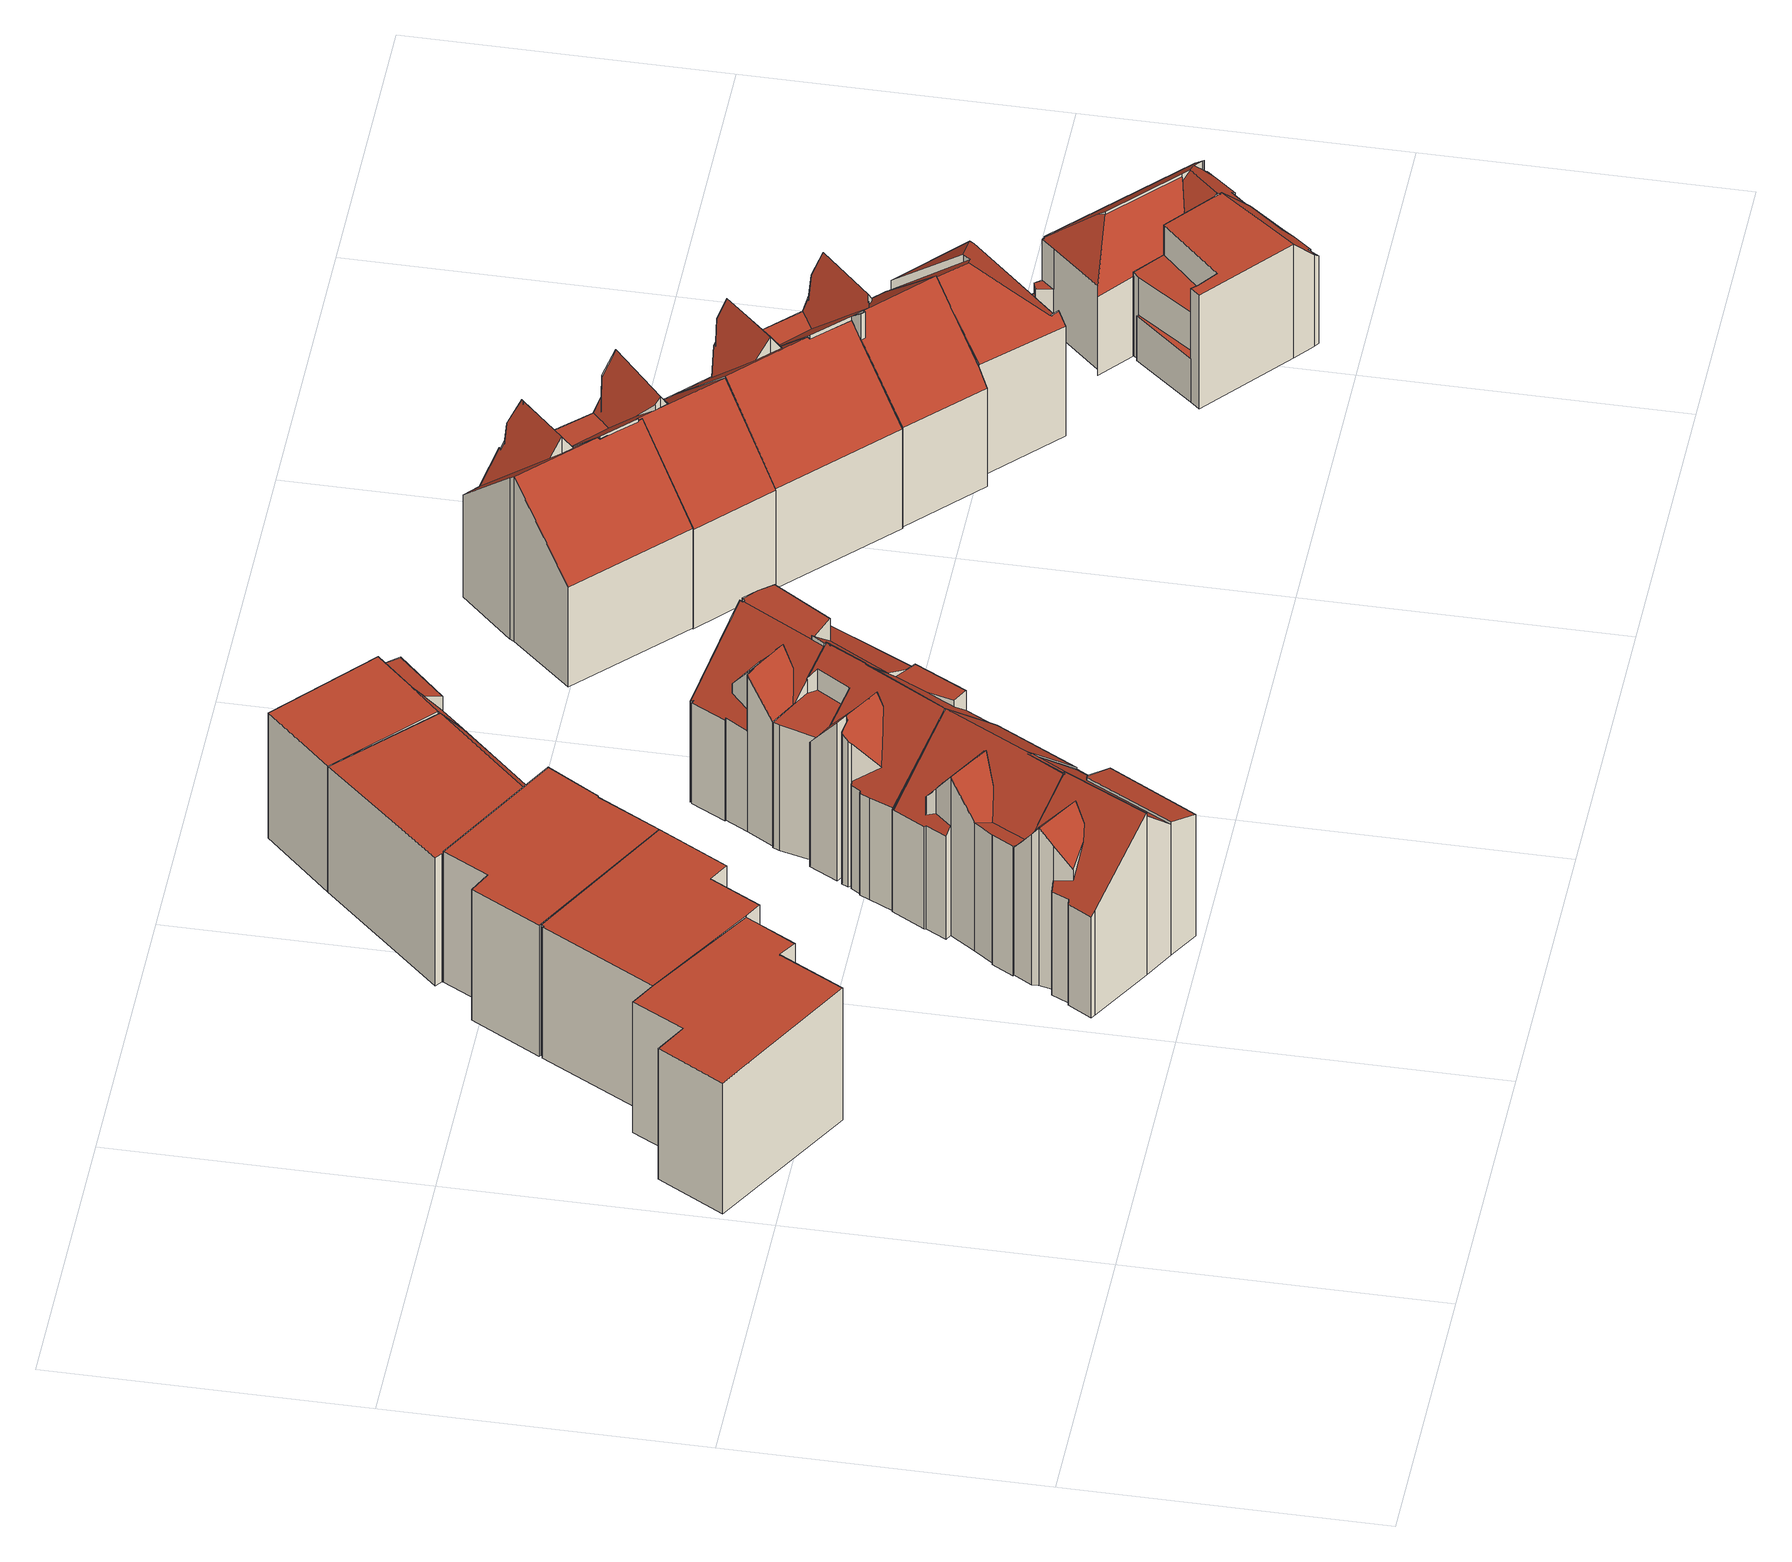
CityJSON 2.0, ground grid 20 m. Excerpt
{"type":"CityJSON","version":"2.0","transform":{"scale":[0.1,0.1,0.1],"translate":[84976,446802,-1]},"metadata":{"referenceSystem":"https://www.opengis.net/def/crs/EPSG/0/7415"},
"CityObjects":{
"building1":{"type":"Building","attributes":{"b3_bag_bag_overlap":0,"b3_bouwlagen":3,"b3_dak_type":"multiple horizontal","b3_extrusie":0,"b3_h_dak_50p":9.82,"b3_h_dak_70p":9.84,"b3_h_dak_max":10.93,"b3_h_dak_min":9.6,"b3_h_maaiveld":-0.156,"b3_is_glas_dak":false,"b3_kas_warenhuis":false,"b3_mutatie_AHN3_AHN4":false,"b3_mutatie_AHN4_AHN5":false,"b3_n_vlakken":4,"b3_opp_buitenmuur":223.87,"b3_opp_dak_plat":89.05,"b3_opp_dak_schuin":0,"b3_opp_grond":89.04,"b3_opp_scheidingsmuur":188.27,"b3_rmse_lod12":0.742,"b3_rmse_lod13":0.742,"b3_rmse_lod22":0.736,"b3_succes":true,"b3_t_run":147,"b3_val3dity_lod12":"[]","b3_val3dity_lod13":"[]","b3_val3dity_lod22":"[]","b3_volume_lod12":889.95,"b3_volume_lod13":889.95,"b3_volume_lod22":888.41,"geconstateerd":false,"oorspronkelijkbouwjaar":1921,"rf_force_lod11":false,"status":"Pand in gebruik"},"children":["building1-1"]},
"building1-1":{"type":"BuildingPart","parents":["building1"],"geometry":[{"type":"Solid","lod":"2.2","boundaries":[[[[0,1,2,3,4,5,6,7,8]],[[9,6,5,10]],[[11,4,3,12]],[[13,1,0,14]],[[10,5,4,11]],[[12,3,2,15]],[[15,2,1,13]],[[16,7,6,9]],[[17,8,7,16]],[[14,0,8,17]],[[14,17,16,9,10,11,12,15,13]]]],"semantics":{"surfaces":[{"type":"GroundSurface"},{"type":"WallSurface","on_footprint_edge":true},{"type":"RoofSurface","b3_azimut":338.35,"b3_h_dak_50p":9.82,"b3_h_dak_70p":9.84,"b3_h_dak_max":9.88,"b3_h_dak_min":9.76,"b3_hellingshoek":0.61}],"values":[[0,1,1,1,1,1,1,1,1,1,2]]}}]},
"building2":{"type":"Building","attributes":{"b3_bag_bag_overlap":0,"b3_bouwlagen":3,"b3_dak_type":"multiple horizontal","b3_extrusie":0,"b3_h_dak_50p":9.83,"b3_h_dak_70p":9.85,"b3_h_dak_max":10.08,"b3_h_dak_min":6.46,"b3_h_maaiveld":-0.234,"b3_is_glas_dak":false,"b3_kas_warenhuis":false,"b3_mutatie_AHN3_AHN4":false,"b3_mutatie_AHN4_AHN5":false,"b3_n_vlakken":2,"b3_opp_buitenmuur":202.94,"b3_opp_dak_plat":88.38,"b3_opp_dak_schuin":0,"b3_opp_grond":88.38,"b3_opp_scheidingsmuur":189.11,"b3_rmse_lod12":0.39,"b3_rmse_lod13":0.39,"b3_rmse_lod22":0.384,"b3_succes":true,"b3_t_run":193,"b3_val3dity_lod12":"[]","b3_val3dity_lod13":"[]","b3_val3dity_lod22":"[]","b3_volume_lod12":891.47,"b3_volume_lod13":891.47,"b3_volume_lod22":890.08,"geconstateerd":false,"oorspronkelijkbouwjaar":1921,"rf_force_lod11":false,"status":"Pand in gebruik"},"children":["building2-1"]},
"building2-1":{"type":"BuildingPart","parents":["building2"],"geometry":[{"type":"Solid","lod":"2.2","boundaries":[[[[18,19,20,21,22,1,0,23,24]],[[25,1,22,26]],[[26,22,21,27]],[[28,23,0,14]],[[29,24,23,28]],[[14,0,1,25]],[[27,21,20,30]],[[30,20,19,31]],[[32,18,24,29]],[[31,19,18,32]],[[31,32,29,28,14,25,26,27,30]]]],"semantics":{"surfaces":[{"type":"GroundSurface"},{"type":"WallSurface","on_footprint_edge":true},{"type":"RoofSurface","b3_azimut":324.47,"b3_h_dak_50p":9.84,"b3_h_dak_70p":9.85,"b3_h_dak_max":9.89,"b3_h_dak_min":9.78,"b3_hellingshoek":0.53}],"values":[[0,1,1,1,1,1,1,1,1,1,2]]}}]},
"building3":{"type":"Building","attributes":{"b3_bag_bag_overlap":0,"b3_bouwlagen":4,"b3_dak_type":"slanted","b3_extrusie":0,"b3_h_dak_50p":10.26,"b3_h_dak_70p":11.22,"b3_h_dak_max":12.17,"b3_h_dak_min":7.51,"b3_h_maaiveld":-0.225,"b3_is_glas_dak":false,"b3_kas_warenhuis":false,"b3_mutatie_AHN3_AHN4":false,"b3_mutatie_AHN4_AHN5":false,"b3_n_vlakken":7,"b3_opp_buitenmuur":152.15,"b3_opp_dak_plat":0,"b3_opp_dak_schuin":96.51,"b3_opp_grond":69.96,"b3_opp_scheidingsmuur":225.96,"b3_rmse_lod12":1.65,"b3_rmse_lod13":1.65,"b3_rmse_lod22":0.506,"b3_succes":true,"b3_t_run":84,"b3_val3dity_lod12":"[]","b3_val3dity_lod13":"[]","b3_val3dity_lod22":"[]","b3_volume_lod12":799.28,"b3_volume_lod13":799.28,"b3_volume_lod22":734.41,"geconstateerd":false,"oorspronkelijkbouwjaar":1922,"rf_force_lod11":false,"status":"Pand in gebruik"},"children":["building3-1"]},
"building3-1":{"type":"BuildingPart","parents":["building3"],"geometry":[{"type":"Solid","lod":"2.2","boundaries":[[[[33,34,35,36,37,38,39,40,41,42,43,44,45,46,47,48,49]],[[50,48,47,51]],[[52,49,48,50,53]],[[54,55,33,49,52]],[[56,57,45,44,58]],[[59,42,41,60]],[[58,44,43,61]],[[61,43,42,59]],[[60,41,40,62,63]],[[62,40,39,64]],[[65,46,45,66]],[[51,47,46,65]],[[53,50,67,68]],[[68,67,69,70]],[[64,39,38,71]],[[72,35,34,73,74]],[[75,36,35,72]],[[63,62,76,77]],[[78,79,80]],[[77,76,81]],[[82,37,36,75]],[[71,38,37,82]],[[74,73,57,56]],[[79,78,83]],[[70,69,55,54]],[[66,45,57]],[[73,34,33,55]],[[77,81,80,79,60,63]],[[83,78,80,81,76,62,64,71,82,75,72,74,56,58]],[[79,83,58,61,59,60]],[[70,54,52,53,68]],[[73,55,69,67,50,51,65,66,57]]]],"semantics":{"surfaces":[{"type":"GroundSurface"},{"type":"WallSurface","on_footprint_edge":true},{"type":"WallSurface","on_footprint_edge":false},{"type":"RoofSurface","b3_azimut":209.18,"b3_h_dak_50p":11.27,"b3_h_dak_70p":11.71,"b3_h_dak_max":12.28,"b3_h_dak_min":9.69,"b3_hellingshoek":52.4},{"type":"RoofSurface","b3_azimut":298.49,"b3_h_dak_50p":10.53,"b3_h_dak_70p":11.26,"b3_h_dak_max":12.43,"b3_h_dak_min":7.21,"b3_hellingshoek":44.02},{"type":"RoofSurface","b3_azimut":30.88,"b3_h_dak_50p":10.43,"b3_h_dak_70p":10.87,"b3_h_dak_max":12.28,"b3_h_dak_min":9.09,"b3_hellingshoek":52.5},{"type":"RoofSurface","b3_azimut":119.06,"b3_h_dak_50p":9.62,"b3_h_dak_70p":9.84,"b3_h_dak_max":10.17,"b3_h_dak_min":9.09,"b3_hellingshoek":21.9},{"type":"RoofSurface","b3_azimut":119.28,"b3_h_dak_50p":10.75,"b3_h_dak_70p":11.4,"b3_h_dak_max":12.43,"b3_h_dak_min":7.61,"b3_hellingshoek":43.71}],"values":[[0,1,1,1,1,1,1,1,1,1,1,1,2,2,1,1,1,2,2,2,1,1,2,2,2,1,1,3,4,5,6,7]]}}]},
"building4":{"type":"Building","attributes":{"b3_bag_bag_overlap":0,"b3_bouwlagen":3,"b3_dak_type":"horizontal","b3_extrusie":0,"b3_h_dak_50p":9.82,"b3_h_dak_70p":9.83,"b3_h_dak_max":10.09,"b3_h_dak_min":9.56,"b3_h_maaiveld":-0.245,"b3_is_glas_dak":false,"b3_kas_warenhuis":false,"b3_mutatie_AHN3_AHN4":false,"b3_mutatie_AHN4_AHN5":false,"b3_n_vlakken":1,"b3_opp_buitenmuur":192.49,"b3_opp_dak_plat":87.28,"b3_opp_dak_schuin":0,"b3_opp_grond":87.28,"b3_opp_scheidingsmuur":199.16,"b3_rmse_lod12":0.268,"b3_rmse_lod13":0.268,"b3_rmse_lod22":0.263,"b3_succes":true,"b3_t_run":108,"b3_val3dity_lod12":"[]","b3_val3dity_lod13":"[]","b3_val3dity_lod22":"[]","b3_volume_lod12":879.58,"b3_volume_lod13":879.58,"b3_volume_lod22":878.43,"geconstateerd":false,"oorspronkelijkbouwjaar":1921,"rf_force_lod11":false,"status":"Pand in gebruik"},"children":["building4-1"]},
"building4-1":{"type":"BuildingPart","parents":["building4"],"geometry":[{"type":"Solid","lod":"2.2","boundaries":[[[[84,85,86,87,88,19,89,90]],[[91,90,89,92]],[[31,19,88,93]],[[94,85,84,95]],[[96,86,85,94]],[[92,89,19,31]],[[93,88,87,97]],[[97,87,86,96]],[[95,84,90,91]],[[95,91,92,31,93,97,96,94]]]],"semantics":{"surfaces":[{"type":"GroundSurface"},{"type":"WallSurface","on_footprint_edge":true},{"type":"RoofSurface","b3_azimut":309.14,"b3_h_dak_50p":9.82,"b3_h_dak_70p":9.83,"b3_h_dak_max":9.86,"b3_h_dak_min":9.77,"b3_hellingshoek":0.452}],"values":[[0,1,1,1,1,1,1,1,1,2]]}}]},
"building5":{"type":"Building","attributes":{"b3_bag_bag_overlap":0,"b3_bouwlagen":4,"b3_dak_type":"slanted","b3_extrusie":0,"b3_h_dak_50p":10.27,"b3_h_dak_70p":11.04,"b3_h_dak_max":12.17,"b3_h_dak_min":7.42,"b3_h_maaiveld":-0.253,"b3_is_glas_dak":false,"b3_kas_warenhuis":false,"b3_mutatie_AHN3_AHN4":false,"b3_mutatie_AHN4_AHN5":false,"b3_n_vlakken":6,"b3_opp_buitenmuur":142.97,"b3_opp_dak_plat":0,"b3_opp_dak_schuin":107.57,"b3_opp_grond":69.48,"b3_opp_scheidingsmuur":227.6,"b3_rmse_lod12":1.42,"b3_rmse_lod13":1.42,"b3_rmse_lod22":0.115,"b3_succes":true,"b3_t_run":56,"b3_val3dity_lod12":"[]","b3_val3dity_lod13":"[]","b3_val3dity_lod22":"[]","b3_volume_lod12":784.4,"b3_volume_lod13":784.4,"b3_volume_lod22":723.8,"geconstateerd":false,"oorspronkelijkbouwjaar":1922,"rf_force_lod11":false,"status":"Pand in gebruik"},"children":["building5-1"]},
"building5-1":{"type":"BuildingPart","parents":["building5"],"geometry":[{"type":"Solid","lod":"2.2","boundaries":[[[[98,99,100,101,102,103,104,105,106,107,108,109,110,111,112,113]],[[114,115,116]],[[56,102,101,117,118]],[[118,117,119]],[[120,109,108,121]],[[122,123,121,124]],[[125,110,109,120]],[[126,103,102,56]],[[127,111,110,125]],[[117,101,100,128]],[[129,107,106,130]],[[131,113,112,132]],[[115,114,133,134]],[[134,133,123,122]],[[135,104,103,126]],[[130,106,105,136]],[[136,105,104,135]],[[124,121,108,107,129]],[[137,138,139]],[[132,112,111,127]],[[138,137,140]],[[141,98,113,131]],[[128,100,99,142]],[[142,99,98,141]],[[143,129,130,136,135,126]],[[138,124,129,143,139]],[[138,140,116,115,134,122,124]],[[119,131,132,127,125,120,121,123,133,114,116,140,137,139,143,126,56,118]],[[142,141,131,119,117,128]]]],"semantics":{"surfaces":[{"type":"GroundSurface"},{"type":"WallSurface","on_footprint_edge":false},{"type":"WallSurface","on_footprint_edge":true},{"type":"RoofSurface","b3_azimut":119.1,"b3_h_dak_50p":9.36,"b3_h_dak_70p":9.44,"b3_h_dak_max":9.65,"b3_h_dak_min":9.09,"b3_hellingshoek":19.58},{"type":"RoofSurface","b3_azimut":211.04,"b3_h_dak_50p":11.01,"b3_h_dak_70p":11.42,"b3_h_dak_max":12.13,"b3_h_dak_min":9.39,"b3_hellingshoek":49.83},{"type":"RoofSurface","b3_azimut":28.97,"b3_h_dak_50p":10.57,"b3_h_dak_70p":10.85,"b3_h_dak_max":12.13,"b3_h_dak_min":8.83,"b3_hellingshoek":53.18},{"type":"RoofSurface","b3_azimut":299.96,"b3_h_dak_50p":10.47,"b3_h_dak_70p":11.17,"b3_h_dak_max":12.39,"b3_h_dak_min":7.2,"b3_hellingshoek":44.08},{"type":"RoofSurface","b3_azimut":118.81,"b3_h_dak_50p":9.97,"b3_h_dak_70p":10.96,"b3_h_dak_max":12.39,"b3_h_dak_min":7.62,"b3_hellingshoek":43.32}],"values":[[0,1,2,1,2,1,2,2,2,2,2,2,1,1,2,2,2,2,1,2,1,2,2,2,3,4,5,6,7]]}}]},
"building6":{"type":"Building","attributes":{"b3_bag_bag_overlap":0,"b3_bouwlagen":3,"b3_dak_type":"slanted","b3_extrusie":0,"b3_h_dak_50p":9.47,"b3_h_dak_70p":9.51,"b3_h_dak_max":10.26,"b3_h_dak_min":7.29,"b3_h_maaiveld":-0.231,"b3_is_glas_dak":false,"b3_kas_warenhuis":false,"b3_mutatie_AHN3_AHN4":false,"b3_mutatie_AHN4_AHN5":false,"b3_n_vlakken":4,"b3_opp_buitenmuur":170.4,"b3_opp_dak_plat":74.79,"b3_opp_dak_schuin":13.46,"b3_opp_grond":90.42,"b3_opp_scheidingsmuur":182.3,"b3_rmse_lod12":0.415,"b3_rmse_lod13":0.415,"b3_rmse_lod22":0.179,"b3_succes":true,"b3_t_run":118,"b3_val3dity_lod12":"[]","b3_val3dity_lod13":"[]","b3_val3dity_lod22":"[]","b3_volume_lod12":881.18,"b3_volume_lod13":881.18,"b3_volume_lod22":863.39,"geconstateerd":false,"oorspronkelijkbouwjaar":1921,"rf_force_lod11":false,"status":"Pand in gebruik"},"children":["building6-1"]},
"building6-1":{"type":"BuildingPart","parents":["building6"],"geometry":[{"type":"Solid","lod":"2.2","boundaries":[[[[85,144,145,146,147,148,149,150,86,151]],[[152,86,150,153]],[[153,150,149,154]],[[155,144,85,156]],[[156,85,151,157]],[[157,151,86,152]],[[158,145,144,155]],[[159,147,146,160]],[[160,146,145,158]],[[161,148,147,159]],[[154,149,148,161]],[[160,158,155,156,157,159]],[[154,161,159,157,152,153]]]],"semantics":{"surfaces":[{"type":"GroundSurface"},{"type":"WallSurface","on_footprint_edge":true},{"type":"RoofSurface","b3_azimut":27.61,"b3_h_dak_50p":9.49,"b3_h_dak_70p":9.54,"b3_h_dak_max":9.9,"b3_h_dak_min":9.37,"b3_hellingshoek":1.26},{"type":"RoofSurface","b3_azimut":133.78,"b3_h_dak_50p":8.62,"b3_h_dak_70p":9.3,"b3_h_dak_max":9.9,"b3_h_dak_min":7.55,"b3_hellingshoek":50.48}],"values":[[0,1,1,1,1,1,1,1,1,1,1,2,3]]}}]},
"building7":{"type":"Building","attributes":{"b3_bag_bag_overlap":0,"b3_bouwlagen":4,"b3_dak_type":"slanted","b3_extrusie":0,"b3_h_dak_50p":10.2,"b3_h_dak_70p":11.07,"b3_h_dak_max":12.12,"b3_h_dak_min":7.54,"b3_h_maaiveld":-0.256,"b3_is_glas_dak":false,"b3_kas_warenhuis":false,"b3_mutatie_AHN3_AHN4":false,"b3_mutatie_AHN4_AHN5":false,"b3_n_vlakken":6,"b3_opp_buitenmuur":175.13,"b3_opp_dak_plat":0,"b3_opp_dak_schuin":92.49,"b3_opp_grond":69.86,"b3_opp_scheidingsmuur":227.76,"b3_rmse_lod12":1.39,"b3_rmse_lod13":1.39,"b3_rmse_lod22":0.096,"b3_succes":true,"b3_t_run":66,"b3_val3dity_lod12":"[]","b3_val3dity_lod13":"[]","b3_val3dity_lod22":"[]","b3_volume_lod12":788.59,"b3_volume_lod13":788.59,"b3_volume_lod22":730,"geconstateerd":false,"oorspronkelijkbouwjaar":1922,"rf_force_lod11":false,"status":"Pand in gebruik"},"children":["building7-1"]},
"building7-1":{"type":"BuildingPart","parents":["building7"],"geometry":[{"type":"Solid","lod":"2.2","boundaries":[[[[162,163,164,165,166,167,98,113,168,169,170,171,172,173,174,175,176,177,178,179,180,181,182,183]],[[184,170,169,185]],[[186,171,170,184]],[[131,113,98,187]],[[188,173,172,189]],[[187,98,167,190]],[[189,172,171,186]],[[191,190,167,166,192]],[[193,194,190,191]],[[195,168,113,131]],[[192,166,165,196]],[[197,178,177,198]],[[185,169,168,195]],[[199,200,201]],[[194,193,202]],[[203,204,200,199]],[[205,176,175,206]],[[207,208,209]],[[210,183,182,211]],[[211,182,181,212]],[[213,162,183,210,214]],[[215,216,164,163,217]],[[196,165,164,216]],[[214,210,204,203]],[[218,188,219]],[[220,174,173,188,218]],[[206,175,174,220]],[[221,180,179,222]],[[222,179,178,197]],[[212,181,180,221]],[[208,207,223]],[[198,177,176,205]],[[216,215,131]],[[217,163,162,213]],[[202,193,191,192,196]],[[221,201,200,204,210,211,212]],[[208,223,201,221,222,197,198]],[[198,205,206,220,218,219,209,208]],[[216,131,187,190,194,202,196]],[[217,213,214,203,199,201,223,207,209,219,188,189,186,184,185,195,131,215]]]],"semantics":{"surfaces":[{"type":"GroundSurface"},{"type":"WallSurface","on_footprint_edge":true},{"type":"WallSurface","on_footprint_edge":false},{"type":"RoofSurface","b3_azimut":126.2,"b3_h_dak_50p":9.24,"b3_h_dak_70p":9.31,"b3_h_dak_max":9.67,"b3_h_dak_min":9.07,"b3_hellingshoek":9.08},{"type":"RoofSurface","b3_azimut":267.56,"b3_h_dak_50p":9.36,"b3_h_dak_70p":9.39,"b3_h_dak_max":11.07,"b3_h_dak_min":9.25,"b3_hellingshoek":3.89},{"type":"RoofSurface","b3_azimut":29.23,"b3_h_dak_50p":10.3,"b3_h_dak_70p":10.76,"b3_h_dak_max":12.02,"b3_h_dak_min":8.96,"b3_hellingshoek":50.2},{"type":"RoofSurface","b3_azimut":208.51,"b3_h_dak_50p":11.14,"b3_h_dak_70p":11.45,"b3_h_dak_max":12.07,"b3_h_dak_min":9.63,"b3_hellingshoek":52.53},{"type":"RoofSurface","b3_azimut":119.45,"b3_h_dak_50p":10.48,"b3_h_dak_70p":11.2,"b3_h_dak_max":12.45,"b3_h_dak_min":7.52,"b3_hellingshoek":44.14},{"type":"RoofSurface","b3_azimut":299.29,"b3_h_dak_50p":10.88,"b3_h_dak_70p":11.41,"b3_h_dak_max":12.45,"b3_h_dak_min":7.2,"b3_hellingshoek":43.93}],"values":[[0,1,1,1,1,1,1,1,2,1,1,1,1,2,2,2,1,2,1,1,1,1,1,2,2,1,1,1,1,1,2,1,2,1,3,4,5,6,7,8]]}}]},
"building8":{"type":"Building","attributes":{"b3_bag_bag_overlap":0,"b3_bouwlagen":3,"b3_dak_type":"slanted","b3_extrusie":0,"b3_h_dak_50p":9.42,"b3_h_dak_70p":9.45,"b3_h_dak_max":9.78,"b3_h_dak_min":7.34,"b3_h_maaiveld":-0.215,"b3_is_glas_dak":false,"b3_kas_warenhuis":false,"b3_mutatie_AHN3_AHN4":false,"b3_mutatie_AHN4_AHN5":false,"b3_n_vlakken":3,"b3_opp_buitenmuur":121.5,"b3_opp_dak_plat":47.87,"b3_opp_dak_schuin":13.08,"b3_opp_grond":58.38,"b3_opp_scheidingsmuur":173.61,"b3_rmse_lod12":0.387,"b3_rmse_lod13":0.387,"b3_rmse_lod22":0.0501,"b3_succes":true,"b3_t_run":45,"b3_val3dity_lod12":"[]","b3_val3dity_lod13":"[]","b3_val3dity_lod22":"[]","b3_volume_lod12":564.39,"b3_volume_lod13":564.39,"b3_volume_lod22":554.35,"geconstateerd":false,"oorspronkelijkbouwjaar":1921,"rf_force_lod11":false,"status":"Pand in gebruik"},"children":["building8-1"]},
"building8-1":{"type":"BuildingPart","parents":["building8"],"geometry":[{"type":"Solid","lod":"2.2","boundaries":[[[[224,225,226,227,148,228,146]],[[229,228,148,161]],[[161,148,227,230]],[[231,224,146,160]],[[160,146,228,229]],[[232,233,234,235]],[[236,226,225,234]],[[235,234,225,224,231]],[[233,232,237]],[[230,238,237]],[[238,230,227,226,236]],[[235,231,160,229,232]],[[230,237,232,229,161]],[[238,236,234,233,237]]]],"semantics":{"surfaces":[{"type":"GroundSurface"},{"type":"WallSurface","on_footprint_edge":true},{"type":"WallSurface","on_footprint_edge":false},{"type":"RoofSurface","b3_azimut":280.1,"b3_h_dak_50p":9.44,"b3_h_dak_70p":9.46,"b3_h_dak_max":9.93,"b3_h_dak_min":9.36,"b3_hellingshoek":0.959},{"type":"RoofSurface","b3_azimut":134.29,"b3_h_dak_50p":8.62,"b3_h_dak_70p":9.06,"b3_h_dak_max":9.93,"b3_h_dak_min":7.71,"b3_hellingshoek":51.58},{"type":"RoofSurface","b3_azimut":139.82,"b3_h_dak_50p":8.67,"b3_h_dak_70p":8.74,"b3_h_dak_max":9.52,"b3_h_dak_min":8.51,"b3_hellingshoek":10.19}],"values":[[0,1,1,1,1,2,1,1,2,2,1,3,4,5]]}}]},
"building9":{"type":"Building","attributes":{"b3_bag_bag_overlap":0,"b3_bouwlagen":4,"b3_dak_type":"slanted","b3_extrusie":0,"b3_h_dak_50p":10.33,"b3_h_dak_70p":11.25,"b3_h_dak_max":12.29,"b3_h_dak_min":7.44,"b3_h_maaiveld":-0.181,"b3_is_glas_dak":false,"b3_kas_warenhuis":false,"b3_mutatie_AHN3_AHN4":false,"b3_mutatie_AHN4_AHN5":false,"b3_n_vlakken":6,"b3_opp_buitenmuur":262.84,"b3_opp_dak_plat":0,"b3_opp_dak_schuin":93.81,"b3_opp_grond":72.27,"b3_opp_scheidingsmuur":133.08,"b3_rmse_lod12":1.63,"b3_rmse_lod13":1.63,"b3_rmse_lod22":0.399,"b3_succes":true,"b3_t_run":123,"b3_val3dity_lod12":"[]","b3_val3dity_lod13":"[]","b3_val3dity_lod22":"[]","b3_volume_lod12":823.42,"b3_volume_lod13":823.42,"b3_volume_lod22":761.32,"geconstateerd":false,"oorspronkelijkbouwjaar":1922,"rf_force_lod11":false,"status":"Pand in gebruik"},"children":["building9-1"]},
"building9-1":{"type":"BuildingPart","parents":["building9"],"geometry":[{"type":"Solid","lod":"2.2","boundaries":[[[[239,240,241,242,243,244,245,246,247,248,249,250,251,252,253,254,255,256,257,258,259,260,261]],[[262,244,243,216]],[[211,247,246,263]],[[264,240,239,265]],[[266,254,253,267]],[[267,253,252,268]],[[269,251,250,270]],[[271,272,245,244,262]],[[273,274,272,271]],[[275,257,256,276]],[[277,258,257,275]],[[268,252,251,269]],[[263,246,245,272]],[[278,255,254,266]],[[279,280,281,282]],[[283,284,285]],[[286,249,248,287]],[[284,283,288]],[[270,250,249,286]],[[289,290,287,291]],[[291,287,248,247,211]],[[292,293,290,289]],[[293,292,294]],[[295,261,260,296]],[[265,239,261,295]],[[216,243,242,297]],[[297,242,241,298]],[[298,241,240,264]],[[296,260,259,281]],[[282,281,259,258,277]],[[276,256,255,278]],[[274,273,299]],[[280,279,299]],[[291,211,263,285,284,289]],[[296,281,280,297,298,264,265,295]],[[300,288,283,285,263,272,274,278,266,267,268,269,270,286,287,290,293,294]],[[288,300,294,292,289,284]],[[274,299,279,282,277,275,276,278]],[[280,299,273,271,262,216,297]]]],"semantics":{"surfaces":[{"type":"GroundSurface"},{"type":"WallSurface","on_footprint_edge":true},{"type":"WallSurface","on_footprint_edge":false},{"type":"RoofSurface","b3_azimut":207.48,"b3_h_dak_50p":10.93,"b3_h_dak_70p":11.46,"b3_h_dak_max":12.08,"b3_h_dak_min":9.5,"b3_hellingshoek":51.38},{"type":"RoofSurface","b3_azimut":115.39,"b3_h_dak_50p":9.2,"b3_h_dak_70p":9.45,"b3_h_dak_max":11.44,"b3_h_dak_min":8.46,"b3_hellingshoek":27.28},{"type":"RoofSurface","b3_azimut":298.26,"b3_h_dak_50p":10.21,"b3_h_dak_70p":11.11,"b3_h_dak_max":12.62,"b3_h_dak_min":7.27,"b3_hellingshoek":44.6},{"type":"RoofSurface","b3_azimut":29.69,"b3_h_dak_50p":10.63,"b3_h_dak_70p":10.87,"b3_h_dak_max":12.08,"b3_h_dak_min":9.26,"b3_hellingshoek":52.48},{"type":"RoofSurface","b3_azimut":124.6,"b3_h_dak_50p":11.76,"b3_h_dak_70p":11.9,"b3_h_dak_max":12.15,"b3_h_dak_min":11.36,"b3_hellingshoek":13.73},{"type":"RoofSurface","b3_azimut":119.33,"b3_h_dak_50p":11.05,"b3_h_dak_70p":11.61,"b3_h_dak_max":12.62,"b3_h_dak_min":9.66,"b3_hellingshoek":44.31}],"values":[[0,1,1,1,1,1,1,1,2,1,1,1,1,1,2,2,1,2,1,2,1,2,2,1,1,1,1,1,1,1,1,2,2,3,4,5,6,7,8]]}}]},
"building10":{"type":"Building","attributes":{"b3_bag_bag_overlap":0,"b3_bouwlagen":3,"b3_dak_type":"slanted","b3_extrusie":0,"b3_h_dak_50p":10.36,"b3_h_dak_70p":11.2,"b3_h_dak_max":12.56,"b3_h_dak_min":3.06,"b3_h_maaiveld":-0.139,"b3_is_glas_dak":false,"b3_kas_warenhuis":false,"b3_mutatie_AHN3_AHN4":false,"b3_mutatie_AHN4_AHN5":false,"b3_n_vlakken":7,"b3_opp_buitenmuur":239.59,"b3_opp_dak_plat":0,"b3_opp_dak_schuin":105.32,"b3_opp_grond":76.27,"b3_opp_scheidingsmuur":139.05,"b3_rmse_lod12":2.03,"b3_rmse_lod13":1.83,"b3_rmse_lod22":0.459,"b3_succes":true,"b3_t_run":86,"b3_val3dity_lod12":"[]","b3_val3dity_lod13":"[]","b3_val3dity_lod22":"[]","b3_volume_lod12":873.22,"b3_volume_lod13":868.41,"b3_volume_lod22":796.65,"geconstateerd":false,"oorspronkelijkbouwjaar":1923,"rf_force_lod11":false,"status":"Pand in gebruik"},"children":["building10-1"]},
"building10-1":{"type":"BuildingPart","parents":["building10"],"geometry":[{"type":"Solid","lod":"2.2","boundaries":[[[[301,302,303,304,305,306,307,308,309,310,311,312,313,314,315,316,317,318,319]],[[320,310,309,321]],[[322,311,310,320]],[[323,306,305,324]],[[325,326,327]],[[328,304,303,329]],[[324,305,304,328]],[[329,303,302,330]],[[331,312,311,322]],[[332,333,301,319,334]],[[335,318,317,336]],[[334,319,318,335]],[[337,315,314,338]],[[339,316,315,337]],[[340,313,312,331]],[[336,317,316,339]],[[338,314,313,340]],[[341,308,307,342,343]],[[321,309,308,341]],[[343,342,344]],[[342,307,306,323,345]],[[346,347,348,349]],[[349,348,333,332]],[[330,302,301,333]],[[350,351,347,346]],[[345,323,351,350]],[[326,325,352]],[[321,341,340,331,322,320]],[[349,332,334,335,336,339,327,326,346]],[[351,323,324,328,329,330,333,348,347]],[[352,325,327,339,337,338,340,341,343,344]],[[326,352,344,342,345,350,346]]]],"semantics":{"surfaces":[{"type":"GroundSurface"},{"type":"WallSurface","on_footprint_edge":true},{"type":"WallSurface","on_footprint_edge":false},{"type":"RoofSurface","b3_azimut":223.78,"b3_h_dak_50p":10.13,"b3_h_dak_70p":11.17,"b3_h_dak_max":12.62,"b3_h_dak_min":7.61,"b3_hellingshoek":44.42},{"type":"RoofSurface","b3_azimut":310.5,"b3_h_dak_50p":10.55,"b3_h_dak_70p":11.41,"b3_h_dak_max":13.06,"b3_h_dak_min":7.84,"b3_hellingshoek":58.16},{"type":"RoofSurface","b3_azimut":46.19,"b3_h_dak_50p":10.76,"b3_h_dak_70p":11.86,"b3_h_dak_max":12.47,"b3_h_dak_min":2.32,"b3_hellingshoek":58.8},{"type":"RoofSurface","b3_azimut":45.18,"b3_h_dak_50p":11.06,"b3_h_dak_70p":11.74,"b3_h_dak_max":12.62,"b3_h_dak_min":7.64,"b3_hellingshoek":44.18},{"type":"RoofSurface","b3_azimut":134.69,"b3_h_dak_50p":11.9,"b3_h_dak_70p":12.47,"b3_h_dak_max":13.06,"b3_h_dak_min":10.2,"b3_hellingshoek":58.09}],"values":[[0,1,1,1,2,1,1,1,1,1,1,1,1,1,1,1,1,1,1,2,1,2,2,1,2,2,2,3,4,5,6,7]]}}]},
"building11":{"type":"Building","attributes":{"b3_bag_bag_overlap":0,"b3_bouwlagen":4,"b3_dak_type":"slanted","b3_extrusie":0,"b3_h_dak_50p":10.44,"b3_h_dak_70p":11.3,"b3_h_dak_max":12.55,"b3_h_dak_min":7.07,"b3_h_maaiveld":-0.171,"b3_is_glas_dak":false,"b3_kas_warenhuis":false,"b3_mutatie_AHN3_AHN4":false,"b3_mutatie_AHN4_AHN5":false,"b3_n_vlakken":6,"b3_opp_buitenmuur":147.11,"b3_opp_dak_plat":0,"b3_opp_dak_schuin":116.65,"b3_opp_grond":75.93,"b3_opp_scheidingsmuur":239.84,"b3_rmse_lod12":1.97,"b3_rmse_lod13":1.97,"b3_rmse_lod22":0.626,"b3_succes":true,"b3_t_run":76,"b3_val3dity_lod12":"[]","b3_val3dity_lod13":"[]","b3_val3dity_lod22":"[]","b3_volume_lod12":875.14,"b3_volume_lod13":875.14,"b3_volume_lod22":802.77,"geconstateerd":false,"oorspronkelijkbouwjaar":1922,"rf_force_lod11":false,"status":"Pand in gebruik"},"children":["building11-1"]},
"building11-1":{"type":"BuildingPart","parents":["building11"],"geometry":[{"type":"Solid","lod":"2.2","boundaries":[[[[353,354,355,356,357,358,359,360,361,362,363,364,365,366,367,368,369,370]],[[371,362,361,372]],[[373,374,375]],[[376,377,378]],[[379,364,363,380]],[[381,358,357,382]],[[383,359,358,381]],[[382,357,356,384]],[[374,373,360,359,383]],[[384,356,355,385]],[[386,354,353,387]],[[385,355,354,386]],[[387,353,370,388]],[[389,367,366,390,391]],[[391,390,392]],[[393,365,364,379]],[[390,366,365,393]],[[394,368,367,389]],[[395,369,368,394]],[[380,363,362,371]],[[388,370,369,395]],[[372,361,360,373]],[[396,397,398]],[[397,396,377,376]],[[385,376,378,375,374,383,381,382,384]],[[388,395,394,399]],[[397,376,385,386,387,388,399,398]],[[371,392,390,393,379,380]],[[392,371,372,373,375,378,377,396,398,399,394,389,391]]]],"semantics":{"surfaces":[{"type":"GroundSurface"},{"type":"WallSurface","on_footprint_edge":true},{"type":"WallSurface","on_footprint_edge":false},{"type":"RoofSurface","b3_azimut":137.13,"b3_h_dak_50p":11.55,"b3_h_dak_70p":12.08,"b3_h_dak_max":13.32,"b3_h_dak_min":9.69,"b3_hellingshoek":59.45},{"type":"RoofSurface","b3_azimut":213.07,"b3_h_dak_50p":9.42,"b3_h_dak_70p":9.45,"b3_h_dak_max":9.53,"b3_h_dak_min":9.3,"b3_hellingshoek":6.89},{"type":"RoofSurface","b3_azimut":310.5,"b3_h_dak_50p":11.19,"b3_h_dak_70p":11.81,"b3_h_dak_max":13.32,"b3_h_dak_min":9.28,"b3_hellingshoek":58.26},{"type":"RoofSurface","b3_azimut":223.07,"b3_h_dak_50p":10.06,"b3_h_dak_70p":11.08,"b3_h_dak_max":12.6,"b3_h_dak_min":7.49,"b3_hellingshoek":44.9},{"type":"RoofSurface","b3_azimut":44.33,"b3_h_dak_50p":10.68,"b3_h_dak_70p":11.36,"b3_h_dak_max":12.6,"b3_h_dak_min":7.64,"b3_hellingshoek":43.7}],"values":[[0,1,2,2,1,1,1,1,1,1,1,1,1,1,2,1,1,1,1,1,1,1,2,2,3,4,5,6,7]]}}]},
"building12":{"type":"Building","attributes":{"b3_bag_bag_overlap":0,"b3_bouwlagen":4,"b3_dak_type":"slanted","b3_extrusie":0,"b3_h_dak_50p":10.35,"b3_h_dak_70p":11.26,"b3_h_dak_max":12.67,"b3_h_dak_min":7.25,"b3_h_maaiveld":-0.16,"b3_is_glas_dak":false,"b3_kas_warenhuis":false,"b3_mutatie_AHN3_AHN4":false,"b3_mutatie_AHN4_AHN5":false,"b3_n_vlakken":5,"b3_opp_buitenmuur":138.58,"b3_opp_dak_plat":0,"b3_opp_dak_schuin":112.11,"b3_opp_grond":75.84,"b3_opp_scheidingsmuur":240.63,"b3_rmse_lod12":1.96,"b3_rmse_lod13":1.96,"b3_rmse_lod22":0.577,"b3_succes":true,"b3_t_run":112,"b3_val3dity_lod12":"[]","b3_val3dity_lod13":"[]","b3_val3dity_lod22":"[]","b3_volume_lod12":869.73,"b3_volume_lod13":869.73,"b3_volume_lod22":794.14,"geconstateerd":false,"oorspronkelijkbouwjaar":1922,"rf_force_lod11":false,"status":"Pand in gebruik"},"children":["building12-1"]},
"building12-1":{"type":"BuildingPart","parents":["building12"],"geometry":[{"type":"Solid","lod":"2.2","boundaries":[[[[361,400,401,402,403,404,405,406,407,408,409,410,411,412,413,363,362]],[[414,407,406,415]],[[416,408,407,414]],[[415,406,405,417]],[[418,409,408,416]],[[419,404,403,420]],[[417,405,404,419]],[[421,413,412,422]],[[422,412,411,423]],[[424,425,426]],[[425,402,401,427]],[[428,400,361,372]],[[427,401,400,428]],[[429,363,413,421]],[[420,403,402,425,424]],[[372,361,362,430]],[[430,362,363,429]],[[423,411,410,431]],[[432,433,434]],[[431,410,409,418,435]],[[435,418,436]],[[433,432,437]],[[423,431,430,429,421,422]],[[433,437,426,425,427,428,372,430,431,435,436,434]],[[432,417,419,420,424,426,437]],[[417,432,434,436,418,416,414,415]]]],"semantics":{"surfaces":[{"type":"GroundSurface"},{"type":"WallSurface","on_footprint_edge":true},{"type":"WallSurface","on_footprint_edge":false},{"type":"RoofSurface","b3_azimut":223.75,"b3_h_dak_50p":10.03,"b3_h_dak_70p":11.07,"b3_h_dak_max":12.8,"b3_h_dak_min":7.44,"b3_hellingshoek":44.78},{"type":"RoofSurface","b3_azimut":43.22,"b3_h_dak_50p":10.74,"b3_h_dak_70p":11.44,"b3_h_dak_max":12.8,"b3_h_dak_min":7.63,"b3_hellingshoek":43.89},{"type":"RoofSurface","b3_azimut":311.3,"b3_h_dak_50p":11.06,"b3_h_dak_70p":11.67,"b3_h_dak_max":13.07,"b3_h_dak_min":9.03,"b3_hellingshoek":58.17},{"type":"RoofSurface","b3_azimut":134.02,"b3_h_dak_50p":11.86,"b3_h_dak_70p":11.98,"b3_h_dak_max":13.07,"b3_h_dak_min":9.63,"b3_hellingshoek":58.06}],"values":[[0,1,1,1,1,1,1,1,1,2,1,1,1,1,1,1,1,1,2,1,2,2,3,4,5,6]]}}]},
"building13":{"type":"Building","attributes":{"b3_bag_bag_overlap":0,"b3_bouwlagen":4,"b3_dak_type":"slanted","b3_extrusie":0,"b3_h_dak_50p":10.52,"b3_h_dak_70p":11.55,"b3_h_dak_max":12.57,"b3_h_dak_min":7.25,"b3_h_maaiveld":-0.145,"b3_is_glas_dak":false,"b3_kas_warenhuis":false,"b3_mutatie_AHN3_AHN4":false,"b3_mutatie_AHN4_AHN5":false,"b3_n_vlakken":7,"b3_opp_buitenmuur":160.28,"b3_opp_dak_plat":0,"b3_opp_dak_schuin":116.93,"b3_opp_grond":77.52,"b3_opp_scheidingsmuur":232.79,"b3_rmse_lod12":1.89,"b3_rmse_lod13":1.89,"b3_rmse_lod22":0.51,"b3_succes":true,"b3_t_run":95,"b3_val3dity_lod12":"[]","b3_val3dity_lod13":"[]","b3_val3dity_lod22":"[]","b3_volume_lod12":906.98,"b3_volume_lod13":906.98,"b3_volume_lod22":821.84,"geconstateerd":false,"oorspronkelijkbouwjaar":1922,"rf_force_lod11":false,"status":"Pand in gebruik"},"children":["building13-1"]},
"building13-1":{"type":"BuildingPart","parents":["building13"],"geometry":[{"type":"Solid","lod":"2.2","boundaries":[[[[438,439,440,441,442,443,444,445,446,447,448,449,450,451,452,453,454,455,456]],[[457,452,451,458]],[[459,453,452,457]],[[460,440,439,461]],[[462,438,456,463]],[[464,465,466,467]],[[458,451,450,468]],[[468,450,449,469]],[[470,471,472,473]],[[469,449,448,472]],[[474,455,454,475,476]],[[463,456,455,474]],[[461,439,438,462]],[[477,445,444,478]],[[478,444,443,479]],[[479,443,442,480]],[[473,472,448,447,481]],[[481,447,446,482]],[[467,466,483]],[[484,485,486]],[[482,446,445,477]],[[485,484,471,470]],[[475,454,453,459]],[[476,475,465,464]],[[487,441,440,460]],[[480,442,441,487]],[[461,462,488,460]],[[485,470,473,481,482,477,478,479]],[[468,483,466,465,475,459,457,458]],[[480,487,460,488,486,485,479]],[[483,468,469,472,471,484,486,488,462,463,474,476,464,467]]]],"semantics":{"surfaces":[{"type":"GroundSurface"},{"type":"WallSurface","on_footprint_edge":true},{"type":"WallSurface","on_footprint_edge":false},{"type":"RoofSurface","b3_azimut":222.25,"b3_h_dak_50p":9.35,"b3_h_dak_70p":9.46,"b3_h_dak_max":9.59,"b3_h_dak_min":9.1,"b3_hellingshoek":18.05},{"type":"RoofSurface","b3_azimut":134.78,"b3_h_dak_50p":11.9,"b3_h_dak_70p":12.46,"b3_h_dak_max":13.03,"b3_h_dak_min":9.65,"b3_hellingshoek":57.75},{"type":"RoofSurface","b3_azimut":222.91,"b3_h_dak_50p":10.11,"b3_h_dak_70p":11.16,"b3_h_dak_max":13.45,"b3_h_dak_min":7.49,"b3_hellingshoek":45.07},{"type":"RoofSurface","b3_azimut":312.36,"b3_h_dak_50p":10.95,"b3_h_dak_70p":11.54,"b3_h_dak_max":13.03,"b3_h_dak_min":9.08,"b3_hellingshoek":58.08},{"type":"RoofSurface","b3_azimut":43.61,"b3_h_dak_50p":10.75,"b3_h_dak_70p":11.48,"b3_h_dak_max":13.45,"b3_h_dak_min":7.5,"b3_hellingshoek":43.54}],"values":[[0,1,1,1,1,2,1,1,2,1,1,1,1,1,1,1,1,1,2,2,1,2,1,2,1,1,3,4,5,6,7]]}}]},
"building14":{"type":"Building","attributes":{"b3_bag_bag_overlap":0,"b3_bouwlagen":4,"b3_dak_type":"slanted","b3_extrusie":0,"b3_h_dak_50p":9.98,"b3_h_dak_70p":10.61,"b3_h_dak_max":12.51,"b3_h_dak_min":7.91,"b3_h_maaiveld":-0.113,"b3_is_glas_dak":false,"b3_kas_warenhuis":false,"b3_mutatie_AHN3_AHN4":false,"b3_mutatie_AHN4_AHN5":false,"b3_n_vlakken":5,"b3_opp_buitenmuur":173.96,"b3_opp_dak_plat":0,"b3_opp_dak_schuin":77.17,"b3_opp_grond":56.03,"b3_opp_scheidingsmuur":106.8,"b3_rmse_lod12":1.22,"b3_rmse_lod13":1.22,"b3_rmse_lod22":0.142,"b3_succes":true,"b3_t_run":61,"b3_val3dity_lod12":"[]","b3_val3dity_lod13":"[]","b3_val3dity_lod22":"[]","b3_volume_lod12":597.48,"b3_volume_lod13":597.48,"b3_volume_lod22":565.72,"geconstateerd":false,"oorspronkelijkbouwjaar":1920,"rf_force_lod11":false,"status":"Pand in gebruik"},"children":["building14-1"]},
"building14-1":{"type":"BuildingPart","parents":["building14"],"geometry":[{"type":"Solid","lod":"2.2","boundaries":[[[[489,490,451,450,491,492,493,494]],[[495,489,494,496]],[[497,498,499,500]],[[501,451,490,502]],[[503,450,451,501]],[[504,491,450,503]],[[505,493,492,498,497]],[[498,492,491,504]],[[496,494,493,505]],[[506,495,507]],[[500,499,508]],[[502,490,489,495,506]],[[505,497,500]],[[500,508,509,507,495,496,505]],[[508,499,498,504,503,509]],[[502,506,507,509,503,501]]]],"semantics":{"surfaces":[{"type":"GroundSurface"},{"type":"WallSurface","on_footprint_edge":true},{"type":"WallSurface","on_footprint_edge":false},{"type":"RoofSurface","b3_azimut":42.57,"b3_h_dak_50p":9.06,"b3_h_dak_70p":9.63,"b3_h_dak_max":10.86,"b3_h_dak_min":8.31,"b3_hellingshoek":41.22},{"type":"RoofSurface","b3_azimut":133.82,"b3_h_dak_50p":9.69,"b3_h_dak_70p":10.11,"b3_h_dak_max":11.86,"b3_h_dak_min":8.58,"b3_hellingshoek":45.05},{"type":"RoofSurface","b3_azimut":44.13,"b3_h_dak_50p":10.49,"b3_h_dak_70p":11.15,"b3_h_dak_max":12.6,"b3_h_dak_min":7.87,"b3_hellingshoek":42.86},{"type":"RoofSurface","b3_azimut":222.08,"b3_h_dak_50p":10.13,"b3_h_dak_70p":10.89,"b3_h_dak_max":12.6,"b3_h_dak_min":8.39,"b3_hellingshoek":43.15}],"values":[[0,1,2,1,1,1,1,1,1,2,2,1,3,4,5,6]]}}]},
"building15":{"type":"Building","attributes":{"b3_bag_bag_overlap":0,"b3_bouwlagen":3,"b3_dak_type":"slanted","b3_extrusie":0,"b3_h_dak_50p":8.6,"b3_h_dak_70p":8.62,"b3_h_dak_max":11.16,"b3_h_dak_min":3.16,"b3_h_maaiveld":-0.061,"b3_is_glas_dak":false,"b3_kas_warenhuis":false,"b3_mutatie_AHN3_AHN4":false,"b3_mutatie_AHN4_AHN5":false,"b3_n_vlakken":6,"b3_opp_buitenmuur":111.35,"b3_opp_dak_plat":34.7,"b3_opp_dak_schuin":19.8,"b3_opp_grond":56.13,"b3_opp_scheidingsmuur":136.93,"b3_rmse_lod12":1.58,"b3_rmse_lod13":1.28,"b3_rmse_lod22":0.422,"b3_succes":true,"b3_t_run":154,"b3_val3dity_lod12":"[]","b3_val3dity_lod13":"[]","b3_val3dity_lod22":"[]","b3_volume_lod12":487.08,"b3_volume_lod13":479.07,"b3_volume_lod22":438.06,"geconstateerd":false,"oorspronkelijkbouwjaar":1920,"rf_force_lod11":false,"status":"Pand in gebruik"},"children":["building15-1"]},
"building15-1":{"type":"BuildingPart","parents":["building15"],"geometry":[{"type":"Solid","lod":"2.2","boundaries":[[[[510,511,512,513,514,515,516,517,518,519,520,521,522,523,524]],[[525,521,520,526]],[[527,516,515,528]],[[529,517,516,527]],[[530,518,517,529]],[[531,514,513,532]],[[526,520,519,533]],[[533,519,518,530]],[[528,515,514,531]],[[534,522,521,525]],[[532,513,512,535,536]],[[537,524,523,538]],[[539,538,523,522,534]],[[540,541,542,543]],[[544,543,542,538,539]],[[536,535,545,546]],[[546,545,543,544]],[[535,512,511,547]],[[547,511,510,541,540]],[[541,510,524,537]],[[532,525,526,533,530,529,527,528,531]],[[546,544,539,534,525,532,536]],[[547,540,543,545,535]],[[541,537,538,542]]]],"semantics":{"surfaces":[{"type":"GroundSurface"},{"type":"WallSurface","on_footprint_edge":true},{"type":"WallSurface","on_footprint_edge":false},{"type":"RoofSurface","b3_azimut":128.37,"b3_h_dak_50p":7.66,"b3_h_dak_70p":8.16,"b3_h_dak_max":8.99,"b3_h_dak_min":6.08,"b3_hellingshoek":46.75},{"type":"RoofSurface","b3_azimut":279.93,"b3_h_dak_50p":8.62,"b3_h_dak_70p":8.62,"b3_h_dak_max":8.99,"b3_h_dak_min":8.61,"b3_hellingshoek":0.127},{"type":"RoofSurface","b3_azimut":217.73,"b3_h_dak_50p":6.2,"b3_h_dak_70p":6.24,"b3_h_dak_max":8.62,"b3_h_dak_min":6.08,"b3_hellingshoek":1.99},{"type":"RoofSurface","b3_azimut":271.13,"b3_h_dak_50p":6.1,"b3_h_dak_70p":6.13,"b3_h_dak_max":6.22,"b3_h_dak_min":3.2,"b3_hellingshoek":1.79}],"values":[[0,1,1,1,1,1,1,1,1,1,1,1,1,2,2,2,2,1,1,1,3,4,5,6]]}}]},
"building16":{"type":"Building","attributes":{"b3_bag_bag_overlap":0,"b3_bouwlagen":2,"b3_dak_type":"slanted","b3_extrusie":0,"b3_h_dak_50p":6.99,"b3_h_dak_70p":7.66,"b3_h_dak_max":8.86,"b3_h_dak_min":1.9,"b3_h_maaiveld":-0.069,"b3_is_glas_dak":false,"b3_kas_warenhuis":false,"b3_mutatie_AHN3_AHN4":false,"b3_mutatie_AHN4_AHN5":false,"b3_n_vlakken":9,"b3_opp_buitenmuur":191.19,"b3_opp_dak_plat":15.17,"b3_opp_dak_schuin":84.57,"b3_opp_grond":76.2,"b3_opp_scheidingsmuur":75.81,"b3_rmse_lod12":2.74,"b3_rmse_lod13":1.24,"b3_rmse_lod22":0.852,"b3_succes":true,"b3_t_run":186,"b3_val3dity_lod12":"[]","b3_val3dity_lod13":"[]","b3_val3dity_lod22":"[]","b3_volume_lod12":589.75,"b3_volume_lod13":521.97,"b3_volume_lod22":487.71,"geconstateerd":false,"oorspronkelijkbouwjaar":1920,"rf_force_lod11":false,"status":"Pand in gebruik"},"children":["building16-1"]},
"building16-1":{"type":"BuildingPart","parents":["building16"],"geometry":[{"type":"Solid","lod":"2.2","boundaries":[[[[548,549,550,551,552,553,554,555,556,557,514,558,559,560,561,562,563,564,565,566,567,494,568,569]],[[570,557,556,571]],[[571,556,555,572]],[[573,514,557,570]],[[572,555,554,574]],[[574,554,553,575]],[[576,550,549,577]],[[578,567,566,579]],[[580,581,582]],[[583,561,560,584]],[[585,562,561,583]],[[586,551,550,576]],[[575,553,552,587]],[[587,588,589]],[[588,587,552,551,586]],[[590,591,592,593]],[[591,569,568,594,595]],[[593,592,563,562,585]],[[596,558,514,573]],[[584,560,559,597]],[[598,597,559,558,596]],[[599,600,601,602]],[[597,598,603]],[[601,600,603]],[[581,580,600,599]],[[579,566,565,604]],[[605,494,567,578]],[[606,607,564,563,592]],[[595,594,607,606]],[[604,565,564,607]],[[608,548,569,591,590]],[[594,568,494,605]],[[577,549,548,608]],[[602,596,573,570,571,572,574,575,587,589]],[[601,603,598,596,602]],[[600,580,585,583,584,597,603]],[[595,606,592,591]],[[594,605,578,579,604,607]],[[582,608,590,593,585,580]],[[577,608,582,581,599,602,589,588,586,576]]]],"semantics":{"surfaces":[{"type":"GroundSurface"},{"type":"WallSurface","on_footprint_edge":true},{"type":"WallSurface","on_footprint_edge":false},{"type":"RoofSurface","b3_azimut":130.1,"b3_h_dak_50p":7.42,"b3_h_dak_70p":7.96,"b3_h_dak_max":9.12,"b3_h_dak_min":5.74,"b3_hellingshoek":45.48},{"type":"RoofSurface","b3_azimut":311.22,"b3_h_dak_50p":7.83,"b3_h_dak_70p":8.17,"b3_h_dak_max":9.12,"b3_h_dak_min":6.7,"b3_hellingshoek":45.22},{"type":"RoofSurface","b3_azimut":221.97,"b3_h_dak_50p":7.51,"b3_h_dak_70p":8.08,"b3_h_dak_max":8.99,"b3_h_dak_min":6.07,"b3_hellingshoek":43.48},{"type":"RoofSurface","b3_azimut":133.28,"b3_h_dak_50p":3.09,"b3_h_dak_70p":3.09,"b3_h_dak_max":3.14,"b3_h_dak_min":3.09,"b3_hellingshoek":7.9},{"type":"RoofSurface","b3_azimut":218.01,"b3_h_dak_50p":2.28,"b3_h_dak_70p":2.31,"b3_h_dak_max":2.36,"b3_h_dak_min":2.11,"b3_hellingshoek":2.37},{"type":"RoofSurface","b3_azimut":313.13,"b3_h_dak_50p":6.62,"b3_h_dak_70p":7.2,"b3_h_dak_max":8.31,"b3_h_dak_min":5.89,"b3_hellingshoek":44.24},{"type":"RoofSurface","b3_azimut":43.43,"b3_h_dak_50p":7.2,"b3_h_dak_70p":7.81,"b3_h_dak_max":8.99,"b3_h_dak_min":6.1,"b3_hellingshoek":43.29}],"values":[[0,1,1,1,1,1,1,1,2,1,1,1,1,2,1,2,1,1,1,1,1,2,2,2,2,1,1,1,2,1,1,1,1,3,4,5,6,7,8,9]]}}]}
},
"vertices":[
[82,287,8],[151,244,8],[132,212,8],[121,219,8],[98,178,8],[4,232,8],[28,274,8],[48,263,8],[66,296,8],[28,274,108],[4,232,108],[98,178,109],[121,219,109],[151,244,108],[82,287,108],[132,212,109],[48,263,108],[66,296,108],
[124,360,8],[218,307,8],[193,263,8],[180,270,8],[162,238,8],[122,359,8],[123,358,8],[151,244,109],[162,238,109],[180,270,109],[122,359,108],[123,358,108],[193,263,109],[218,307,109],[124,360,108],
[275,16,8],[255,27,8],[215,50,8],[212,52,8],[221,67,8],[223,67,8],[228,78,8],[233,78,8],[235,87,8],[235,91,8],[242,103,8],[258,94,8],[283,80,8],[298,106,8],[339,83,8],[326,61,8],[294,5,8],[326,61,86],[339,83,86],[294,5,101],[326,61,101],[275,16,110],[275,16,108],[283,80,132],[283,80,131],[258,94,104],[235,91,123],[235,87,129],[242,103,105],[233,78,91],[233,78,118],[228,78,87],[298,106,130],[283,80,130],[307,71,107],[307,71,110],[305,71,108],[305,71,110],[223,67,87],[215,50,88],[255,27,130],[255,27,132],[212,52,85],[231,66,95],[231,66,103],[263,70,120],[263,70,128],[257,64,117],[248,63,110],[221,67,85],[267,74,121],
[162,398,8],[178,427,8],[261,380,8],[241,347,8],[240,347,8],[123,361,8],[148,405,8],[148,405,108],[123,361,108],[240,347,109],[178,427,108],[162,398,108],[261,380,109],[241,347,109],
[368,135,7],[339,83,7],[298,106,7],[296,102,7],[283,80,7],[255,96,7],[242,103,7],[250,117,7],[251,117,7],[260,129,7],[271,145,7],[267,147,7],[274,160,7],[274,161,7],[286,182,7],[327,158,7],[288,159,98],[288,159,100],[292,153,105],[296,102,131],[296,102,132],[295,102,132],[267,147,86],[271,145,91],[279,155,111],[279,155,92],[271,145,128],[274,160,86],[255,96,100],[274,161,85],[298,106,131],[260,129,105],[251,117,105],[327,158,131],[286,182,85],[279,161,90],[279,161,104],[242,103,106],[250,117,106],[298,129,121],[298,129,128],[284,122,112],[302,131,124],[368,135,87],[339,83,87],[268,120,100],
[178,428,8],[174,431,8],[245,507,8],[303,451,8],[316,440,8],[260,382,8],[261,381,8],[243,390,8],[261,380,82],[261,381,82],[260,382,83],[178,428,106],[178,427,106],[243,390,106],[174,431,106],[303,451,104],[245,507,104],[316,440,83],
[372,236,7],[358,211,7],[357,210,7],[381,197,7],[397,188,7],[379,155,7],[286,181,7],[294,197,7],[297,203,7],[298,203,7],[302,209,7],[304,209,7],[303,211,7],[305,215,7],[313,213,7],[314,214,7],[307,218,7],[317,236,7],[322,233,7],[328,256,7],[330,260,7],[357,245,7],[297,203,85],[294,197,85],[298,203,86],[368,135,86],[304,209,87],[302,209,86],[379,155,86],[379,155,101],[397,188,101],[367,160,103],[367,160,98],[286,181,86],[381,197,104],[307,218,128],[314,214,128],[348,218,120],[348,218,104],[332,227,103],[370,176,104],[360,239,121],[360,239,105],[313,213,126],[305,215,123],[338,200,120],[338,200,128],[335,196,120],[357,245,104],[330,260,103],[328,256,103],[372,236,132],[357,245,115],[357,210,132],[357,210,131],[358,211,132],[304,209,116],[307,192,98],[303,211,118],[322,233,102],[317,236,102],[341,205,120],
[286,549,8],[345,495,8],[358,484,8],[329,454,8],[303,452,8],[303,452,105],[329,454,83],[286,549,104],[322,471,105],[322,471,98],[345,495,98],[345,495,105],[358,484,95],[325,464,96],[329,454,94],
[440,271,8],[443,269,8],[397,188,8],[375,200,8],[357,210,8],[372,236,8],[370,237,8],[346,251,8],[330,260,8],[340,277,8],[348,291,8],[347,291,8],[359,313,8],[360,312,8],[360,314,8],[401,292,8],[400,290,8],[402,289,8],[403,291,8],[416,284,8],[426,276,8],[430,274,8],[439,269,8],[372,236,131],[346,251,102],[443,269,94],[440,271,96],[401,292,131],[360,314,85],[360,312,86],[359,313,85],[347,291,85],[370,237,133],[370,237,130],[375,245,133],[375,245,130],[403,291,131],[402,289,130],[416,284,127],[400,290,131],[402,239,124],[402,239,107],[426,276,104],[426,276,124],[370,261,118],[370,261,128],[364,254,116],[348,291,86],[340,277,85],[374,266,120],[346,274,128],[346,274,92],[340,277,128],[359,289,103],[359,289,96],[371,274,113],[439,269,97],[430,274,102],[375,200,111],[397,188,98],[379,244,129],[374,266,119],
[542,454,9],[543,454,9],[554,443,9],[555,435,9],[558,432,9],[557,431,9],[540,413,9],[524,397,9],[524,396,9],[546,375,9],[511,339,9],[447,401,9],[481,439,9],[483,442,9],[515,475,9],[524,467,9],[534,457,9],[533,456,9],[535,454,9],[546,375,134],[524,396,134],[511,339,85],[557,431,49],[558,432,46],[521,418,122],[521,418,135],[516,424,122],[555,435,47],[554,443,37],[543,454,39],[447,401,85],[542,454,122],[542,454,40],[535,454,115],[533,456,110],[534,457,110],[515,475,87],[483,442,132],[524,467,87],[481,439,135],[524,397,135],[540,413,108],[540,413,112],[536,415,115],[557,431,108],[546,445,137],[546,445,45],[547,446,43],[547,446,137],[548,445,135],[548,445,44],[526,412,123],
[585,406,8],[592,407,8],[599,400,8],[603,396,8],[604,388,8],[606,386,8],[607,386,8],[613,381,8],[624,370,8],[590,334,8],[555,298,8],[511,339,8],[546,375,8],[543,377,8],[524,396,8],[547,420,8],[558,432,8],[580,410,8],[590,334,134],[624,370,87],[613,381,87],[613,381,97],[576,366,121],[568,368,133],[568,368,125],[570,364,127],[511,339,84],[555,298,83],[606,386,111],[604,388,117],[607,386,112],[603,396,128],[599,400,138],[592,407,123],[585,406,113],[580,410,104],[524,396,136],[543,377,133],[543,377,136],[544,378,135],[546,375,133],[547,420,103],[558,432,105],[566,371,124],[566,371,128],[567,382,117],[570,399,103],
[641,352,8],[641,351,8],[642,350,8],[643,349,8],[652,350,8],[657,345,8],[663,339,8],[663,331,8],[667,328,8],[653,313,8],[633,293,8],[633,292,8],[654,271,8],[620,235,8],[663,331,115],[663,339,124],[667,328,106],[657,345,136],[653,313,106],[652,350,124],[643,349,114],[620,235,84],[654,271,133],[633,292,133],[642,350,112],[642,350,89],[630,349,98],[641,351,89],[641,352,88],[555,298,84],[590,334,135],[633,293,135],[629,314,135],[629,314,123],[632,308,125],[653,313,108],[650,313,109],[624,322,120],
[658,318,9],[667,328,9],[689,306,9],[693,303,9],[701,303,9],[707,297,9],[712,292,9],[712,284,9],[715,282,9],[716,283,9],[718,280,9],[734,265,9],[699,229,9],[671,199,9],[664,193,9],[620,235,9],[647,264,9],[654,271,9],[633,292,9],[664,193,84],[671,199,93],[620,235,85],[689,306,105],[667,328,105],[658,318,101],[633,292,136],[649,262,145],[649,262,125],[650,263,125],[650,263,145],[699,229,135],[734,265,88],[699,267,112],[699,267,110],[718,280,88],[718,280,105],[654,271,136],[647,264,125],[647,264,145],[712,284,116],[712,292,125],[707,297,136],[701,303,123],[716,283,111],[715,282,111],[656,270,135],[676,265,126],[676,265,135],[671,264,129],[693,303,114],[679,299,101],
[721,161,9],[716,156,9],[733,264,9],[735,262,9],[776,223,9],[778,221,9],[721,161,94],[778,221,94],[735,262,96],[735,262,89],[732,219,119],[732,219,125],[671,199,95],[716,156,93],[699,229,134],[733,264,89],[776,223,97],[721,161,100],[716,165,100],[727,214,126],[716,213,133],
[790,126,9],[793,130,9],[811,115,9],[845,87,9],[861,73,9],[843,51,9],[845,44,9],[835,33,9],[828,34,9],[822,26,9],[819,28,9],[807,38,9],[753,84,9],[758,90,9],[789,127,9],[807,38,96],[819,28,79],[845,44,68],[843,51,75],[835,33,69],[828,34,75],[861,73,74],[845,87,96],[822,26,76],[753,84,96],[811,115,73],[811,115,96],[789,127,43],[758,90,42],[758,90,96],[790,126,72],[790,126,43],[762,86,42],[762,86,71],[762,86,96],[774,77,71],[774,77,96],[793,130,73],
[814,186,9],[815,186,9],[893,111,9],[888,105,9],[887,106,9],[887,104,9],[887,103,9],[889,97,9],[879,85,9],[872,86,9],[842,89,9],[824,104,9],[792,130,9],[772,147,9],[777,148,9],[806,179,9],[803,189,9],[743,173,9],[743,172,9],[736,178,9],[810,191,9],[813,187,9],[872,86,73],[879,85,67],[889,97,67],[861,73,73],[887,103,74],[887,104,74],[893,111,74],[815,186,73],[736,178,31],[743,172,31],[813,150,97],[813,150,99],[815,154,95],[772,147,69],[792,130,70],[777,148,73],[888,105,81],[887,106,75],[887,106,81],[883,110,81],[813,187,72],[813,187,41],[806,179,41],[806,179,72],[810,191,33],[810,191,41],[842,89,98],[824,104,71],[824,104,75],[855,112,98],[855,112,96],[855,112,92],[859,108,98],[839,108,83],[743,173,31],[778,221,34],[803,189,42],[803,189,33],[814,186,73]
]}
